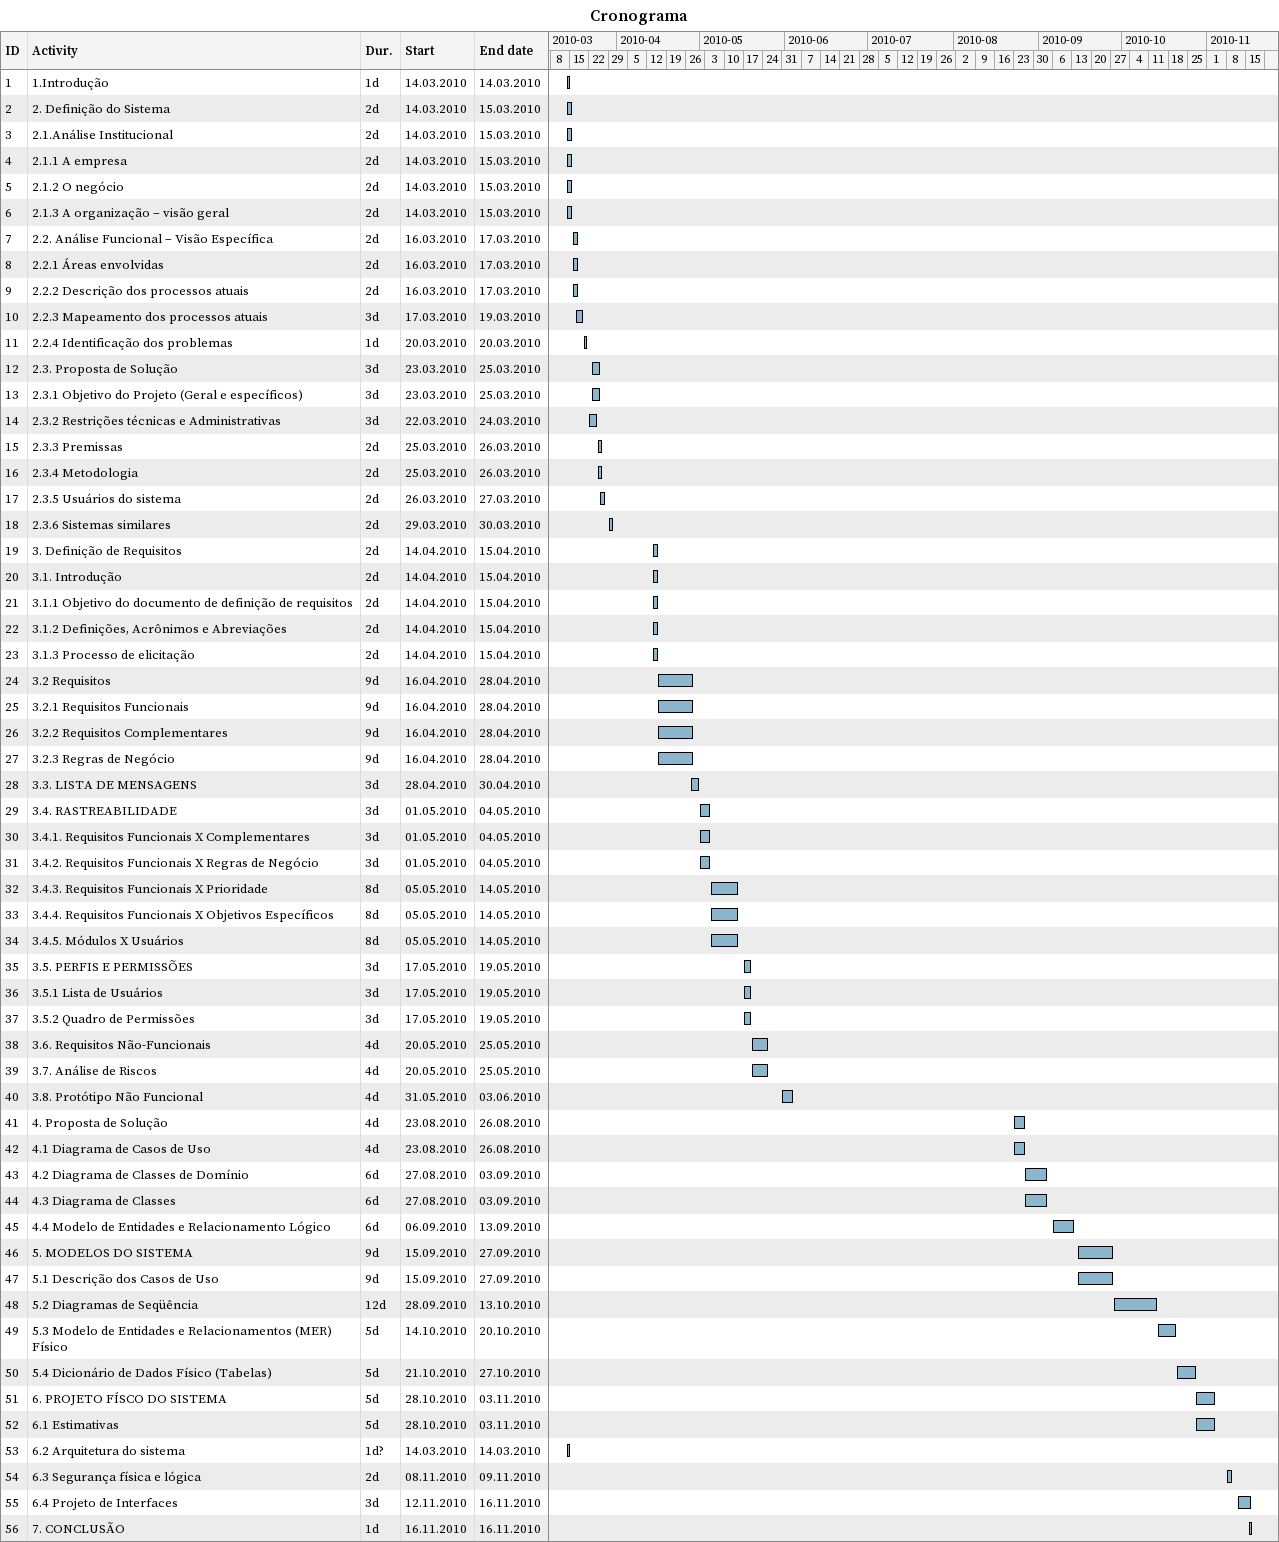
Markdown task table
Cronograma

| ID | Task | Duration | Start | Finish |
|---|---|---|---|---|
| 1 | 1.Introdução | 1d | 2010-03-14 | 2010-03-14 |
| 2 | 2. Definição do Sistema | 2d | 2010-03-14 | 2010-03-15 |
| 3 | 2.1.Análise Institucional | 2d | 2010-03-14 | 2010-03-15 |
| 4 | 2.1.1 A empresa | 2d | 2010-03-14 | 2010-03-15 |
| 5 | 2.1.2 O negócio | 2d | 2010-03-14 | 2010-03-15 |
| 6 | 2.1.3 A organização – visão geral | 2d | 2010-03-14 | 2010-03-15 |
| 7 | 2.2. Análise Funcional – Visão Específica | 2d | 2010-03-16 | 2010-03-17 |
| 8 | 2.2.1 Áreas envolvidas | 2d | 2010-03-16 | 2010-03-17 |
| 9 | 2.2.2 Descrição dos processos atuais | 2d | 2010-03-16 | 2010-03-17 |
| 10 | 2.2.3 Mapeamento dos processos atuais | 3d | 2010-03-17 | 2010-03-19 |
| 11 | 2.2.4 Identificação dos problemas | 1d | 2010-03-20 | 2010-03-20 |
| 12 | 2.3. Proposta de Solução | 3d | 2010-03-23 | 2010-03-25 |
| 13 | 2.3.1 Objetivo do Projeto (Geral e específicos) | 3d | 2010-03-23 | 2010-03-25 |
| 14 | 2.3.2 Restrições técnicas e Administrativas | 3d | 2010-03-22 | 2010-03-24 |
| 15 | 2.3.3 Premissas | 2d | 2010-03-25 | 2010-03-26 |
| 16 | 2.3.4 Metodologia | 2d | 2010-03-25 | 2010-03-26 |
| 17 | 2.3.5 Usuários do sistema | 2d | 2010-03-26 | 2010-03-27 |
| 18 | 2.3.6 Sistemas similares | 2d | 2010-03-29 | 2010-03-30 |
| 19 | 3. Definição de Requisitos | 2d | 2010-04-14 | 2010-04-15 |
| 20 | 3.1. Introdução | 2d | 2010-04-14 | 2010-04-15 |
| 21 | 3.1.1 Objetivo do documento de definição de requisitos | 2d | 2010-04-14 | 2010-04-15 |
| 22 | 3.1.2 Definições, Acrônimos e Abreviações | 2d | 2010-04-14 | 2010-04-15 |
| 23 | 3.1.3 Processo de elicitação | 2d | 2010-04-14 | 2010-04-15 |
| 24 | 3.2 Requisitos | 9d | 2010-04-16 | 2010-04-28 |
| 25 | 3.2.1 Requisitos Funcionais | 9d | 2010-04-16 | 2010-04-28 |
| 26 | 3.2.2 Requisitos Complementares | 9d | 2010-04-16 | 2010-04-28 |
| 27 | 3.2.3 Regras de Negócio | 9d | 2010-04-16 | 2010-04-28 |
| 28 | 3.3. LISTA DE MENSAGENS | 3d | 2010-04-28 | 2010-04-30 |
| 29 | 3.4. RASTREABILIDADE | 3d | 2010-05-01 | 2010-05-04 |
| 30 | 3.4.1. Requisitos Funcionais X Complementares | 3d | 2010-05-01 | 2010-05-04 |
| 31 | 3.4.2. Requisitos Funcionais X Regras de Negócio | 3d | 2010-05-01 | 2010-05-04 |
| 32 | 3.4.3. Requisitos Funcionais X Prioridade | 8d | 2010-05-05 | 2010-05-14 |
| 33 | 3.4.4. Requisitos Funcionais X Objetivos Específicos | 8d | 2010-05-05 | 2010-05-14 |
| 34 | 3.4.5. Módulos X Usuários | 8d | 2010-05-05 | 2010-05-14 |
| 35 | 3.5. PERFIS E PERMISSÕES | 3d | 2010-05-17 | 2010-05-19 |
| 36 | 3.5.1 Lista de Usuários | 3d | 2010-05-17 | 2010-05-19 |
| 37 | 3.5.2 Quadro de Permissões | 3d | 2010-05-17 | 2010-05-19 |
| 38 | 3.6. Requisitos Não-Funcionais | 4d | 2010-05-20 | 2010-05-25 |
| 39 | 3.7. Análise de Riscos | 4d | 2010-05-20 | 2010-05-25 |
| 40 | 3.8. Protótipo Não Funcional | 4d | 2010-05-31 | 2010-06-03 |
| 41 | 4. Proposta de Solução | 4d | 2010-08-23 | 2010-08-26 |
| 42 | 4.1 Diagrama de Casos de Uso | 4d | 2010-08-23 | 2010-08-26 |
| 43 | 4.2 Diagrama de Classes de Domínio | 6d | 2010-08-27 | 2010-09-03 |
| 44 | 4.3 Diagrama de Classes | 6d | 2010-08-27 | 2010-09-03 |
| 45 | 4.4 Modelo de Entidades e Relacionamento Lógico | 6d | 2010-09-06 | 2010-09-13 |
| 46 | 5. MODELOS DO SISTEMA | 9d | 2010-09-15 | 2010-09-27 |
| 47 | 5.1 Descrição dos Casos de Uso | 9d | 2010-09-15 | 2010-09-27 |
| 48 | 5.2 Diagramas de Seqüência | 12d | 2010-09-28 | 2010-10-13 |
| 49 | 5.3 Modelo de Entidades e Relacionamentos (MER) Físico | 5d | 2010-10-14 | 2010-10-20 |
| 50 | 5.4 Dicionário de Dados Físico (Tabelas) | 5d | 2010-10-21 | 2010-10-27 |
| 51 | 6. PROJETO FÍSCO DO SISTEMA | 5d | 2010-10-28 | 2010-11-03 |
| 52 | 6.1 Estimativas | 5d | 2010-10-28 | 2010-11-03 |
| 53 | 6.2 Arquitetura do sistema | 1d? | 2010-03-14 | 2010-03-14 |
| 54 | 6.3 Segurança física e lógica | 2d | 2010-11-08 | 2010-11-09 |
| 55 | 6.4 Projeto de Interfaces | 3d | 2010-11-12 | 2010-11-16 |
| 56 | 7. CONCLUSÃO | 1d | 2010-11-16 | 2010-11-16 |
